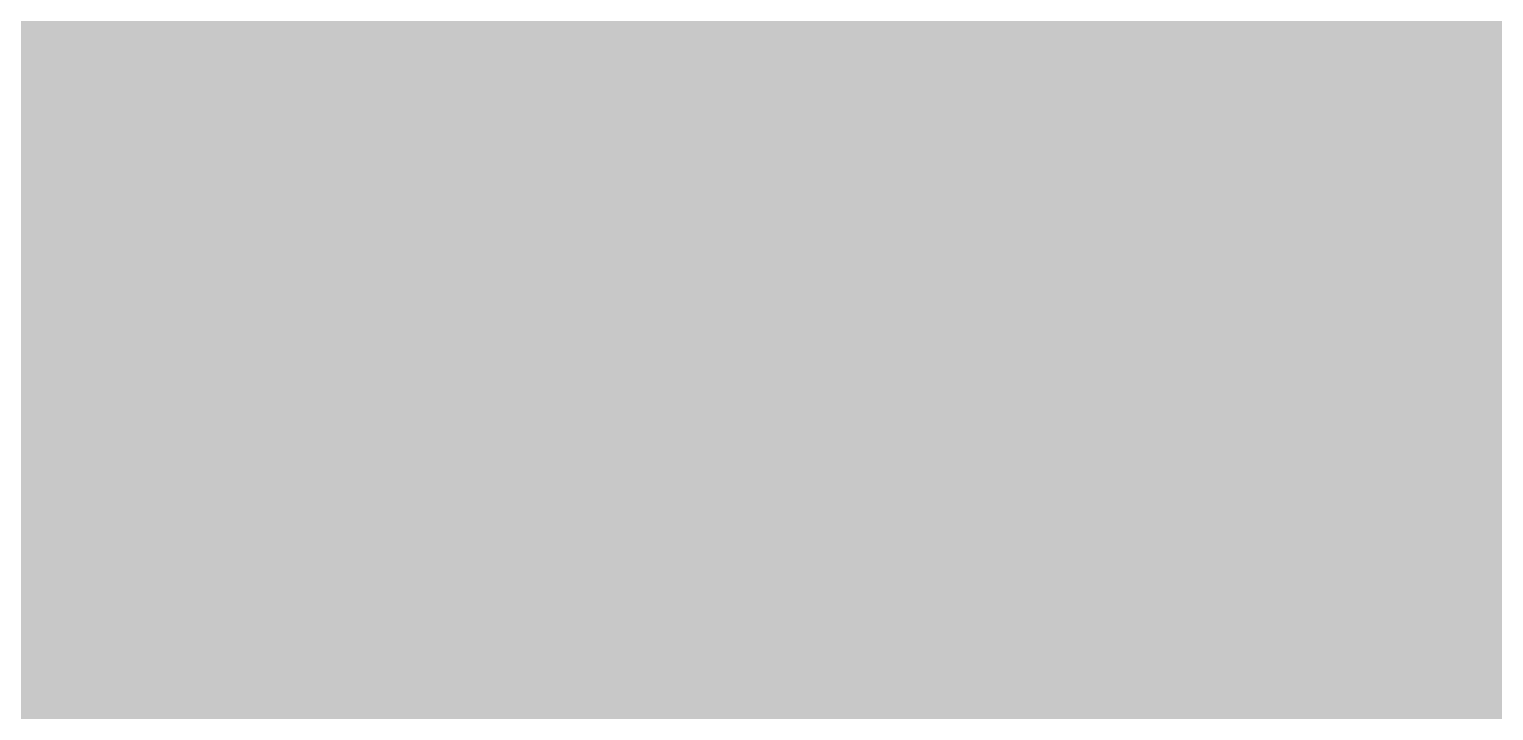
# Model space of a CAD drawing. Header units: millimetres. Extents: x -11 to 223, y -88 to 3.
# Drawn here: x 5.3135 to 5.7596, y -20.7014 to -20.4939 of the extents above; entities that cross this region are included whole.
import ezdxf

# ---------------------------------------------------------------- set-up
doc = ezdxf.new("R2010")
doc.units = ezdxf.units.MM
doc.header["$MEASUREMENT"] = 0
for name, color, linetype, true_color in [('Bottom-Layer', 7, 'Continuous', 0x0000ff), ('Component-Shape-Layer', 7, 'Continuous', 0x00cccc), ('Top-Layer', 7, 'Continuous', 0xff0000), ('Top-Silkscreen-Layer', 7, 'Continuous', 0xffcc00)]:
    doc.layers.add(name, color=color, linetype=linetype, true_color=true_color)

msp = doc.modelspace()

# ---------------------------------------------------------------- hatches: boundary and pattern name
at = {"layer": 'Bottom-Layer'}
msp.add_hatch(color=256, dxfattribs=at).paths.add_polyline_path([(-10.33528, 1.97866), (-0.38039, 1.97866), (-0.84578, 1.72673), (-1.19549, 1.32954), (-1.38645, 0.83599), (-1.39516, 0.30686), (-1.22055, -0.1927), (-0.8841, -0.60119), (-0.42726, -0.8683), (0.09374, -0.96115), (1.79374, -0.96115), (2.31473, -0.8683), (2.77158, -0.60119), (3.10802, -0.1927), (3.28264, 0.30686), (3.27393, 0.83599), (3.08296, 1.32954), (2.73326, 1.72673), (2.26787, 1.97866), (222.62891, 1.97866), (222.62891, -87.47523), (-10.33528, -87.47523)])
at = {"layer": 'Top-Layer'}
msp.add_hatch(color=256, dxfattribs=at).paths.add_polyline_path([(-10.33528, 1.97866), (-0.38039, 1.97866), (-0.84578, 1.72673), (-1.19549, 1.32954), (-1.38645, 0.83599), (-1.39516, 0.30686), (-1.22055, -0.1927), (-0.8841, -0.60119), (-0.42726, -0.8683), (0.09374, -0.96115), (1.79374, -0.96115), (2.31473, -0.8683), (2.77158, -0.60119), (3.10802, -0.1927), (3.28264, 0.30686), (3.27393, 0.83599), (3.08296, 1.32954), (2.73326, 1.72673), (2.26787, 1.97866), (222.62891, 1.97866), (222.62891, -87.47523), (-10.33528, -87.47523)])
at = {"layer": 'Top-Silkscreen-Layer'}
msp.add_hatch(color=256, dxfattribs=at).paths.add_polyline_path([(5.63501, -20.18124), (5.33021, -20.18124), (5.33021, -20.68744), (5.63501, -20.68744)])
msp.add_hatch(color=256, dxfattribs=at).paths.add_polyline_path([(5.63501, -20.18124), (5.33021, -20.18124), (5.33021, -20.68744), (5.63501, -20.68744)])

# ---------------------------------------------------------------- linework, layer by layer
at = {"layer": 'Component-Shape-Layer', "const_width": 0.0508}
msp.add_lwpolyline([(5.63501, -20.53504), (8.33501, -20.53504), (8.33501, -18.83504), (5.63501, -18.83504)], close=True, dxfattribs=at)
msp.add_lwpolyline([(5.63501, -20.53504), (8.33501, -20.53504), (8.33501, -18.83504), (5.63501, -18.83504)], close=True, dxfattribs=at)
at = {"layer": 'Top-Silkscreen-Layer', "const_width": 0.00508}
msp.add_lwpolyline([(5.63501, -20.18124), (5.33021, -20.18124), (5.33021, -20.68744), (5.63501, -20.68744)], close=True, dxfattribs=at)
msp.add_lwpolyline([(5.63501, -20.18124), (5.33021, -20.18124), (5.33021, -20.68744), (5.63501, -20.68744)], close=True, dxfattribs=at)
at = {"layer": 'Top-Silkscreen-Layer', "const_width": 0.1524}
msp.add_lwpolyline([(5.5588, -20.61138), (8.41123, -20.61138)], dxfattribs=at)
msp.add_lwpolyline([(5.5588, -20.61138), (8.41123, -20.61138)], dxfattribs=at)

doc.saveas('drawing.dxf')
